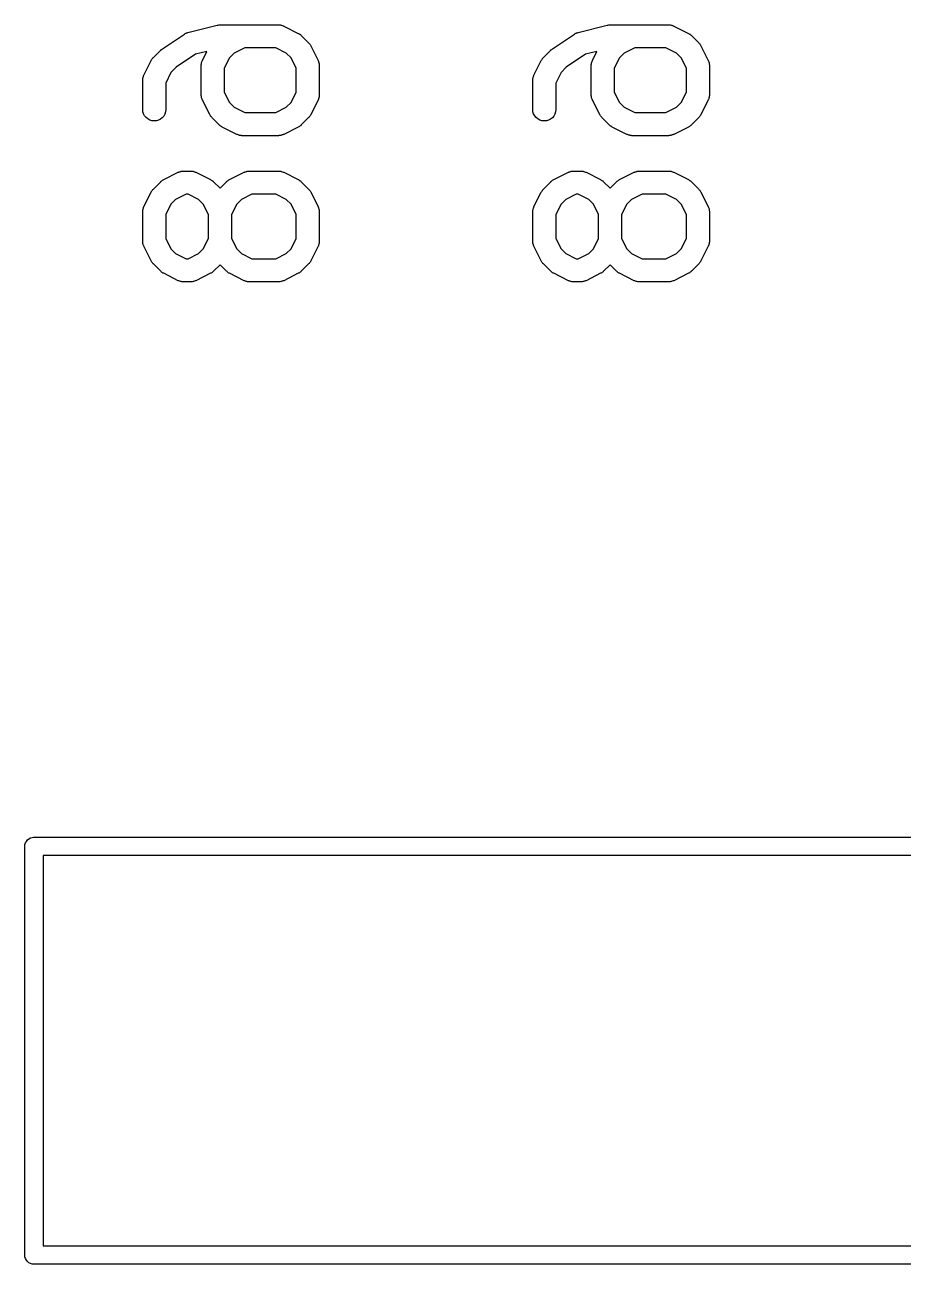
# Model space of a CAD drawing. Extents: x 94.5 to 145.5, y -143.6 to -114.4.
# Drawn here: x 94.49 to 100.21, y -143.63 to -135.56 of the extents above; entities that cross this region are included whole.
import ezdxf

# ---------------------------------------------------------------- set-up
doc = ezdxf.new("R2010")
doc.units = 0
doc.layers.add('BLACK', color=7, linetype='CONTINUOUS')

msp = doc.modelspace()

# ---------------------------------------------------------------- linework, layer by layer
at = {"layer": 'BLACK', "linetype": 'CONTINUOUS'}
for p, q in [((95.391, -135.717), (95.5339, -135.621)), ((95.5339, -135.621), (95.5347, -135.621)), ((95.5347, -135.621), (95.5392, -135.618)), ((95.5392, -135.618), (95.5435, -135.616)), ((95.5435, -135.616), (95.5457, -135.615)), ((95.5457, -135.615), (95.5478, -135.614)), ((95.5478, -135.614), (95.5526, -135.613)), ((95.5526, -135.613), (95.5573, -135.611)), ((95.5573, -135.611), (95.7478, -135.563)), ((95.7478, -135.563), (95.7488, -135.563)), ((95.7488, -135.563), (95.7501, -135.563)), ((95.7501, -135.563), (95.7514, -135.563)), ((95.7514, -135.563), (95.7574, -135.562)), ((95.7574, -135.562), (95.7633, -135.561)), ((95.7633, -135.561), (95.7646, -135.561)), ((95.7646, -135.561), (95.766, -135.561)), ((95.766, -135.561), (96.1469, -135.561)), ((96.1469, -135.561), (96.148, -135.561)), ((96.148, -135.561), (96.1501, -135.561)), ((96.1501, -135.561), (96.1524, -135.561)), ((96.1524, -135.561), (96.1574, -135.562)), ((96.1574, -135.562), (96.1625, -135.563)), ((96.1625, -135.563), (96.1646, -135.563)), ((96.1646, -135.563), (96.1668, -135.564)), ((96.1668, -135.564), (96.1716, -135.566)), ((96.1716, -135.566), (96.1765, -135.567)), ((96.1765, -135.567), (96.1784, -135.568)), ((96.1784, -135.568), (96.1804, -135.569)), ((96.1804, -135.569), (96.2757, -135.617)), ((96.2757, -135.617), (96.2766, -135.617)), ((96.2766, -135.617), (96.2802, -135.619)), ((96.2802, -135.619), (96.2839, -135.621)), ((96.2839, -135.621), (96.2863, -135.623)), ((96.2863, -135.623), (96.2889, -135.625)), ((96.2889, -135.625), (96.2919, -135.628)), ((96.2919, -135.628), (96.2952, -135.631)), ((96.2952, -135.631), (96.3428, -135.678)), ((97.931, -135.717), (98.0739, -135.621)), ((98.0739, -135.621), (98.0747, -135.621)), ((98.0747, -135.621), (98.0792, -135.618)), ((98.0792, -135.618), (98.0835, -135.616)), ((98.0835, -135.616), (98.0857, -135.615)), ((98.0857, -135.615), (98.0878, -135.614)), ((98.0878, -135.614), (98.0926, -135.613)), ((98.0926, -135.613), (98.0973, -135.611)), ((98.0973, -135.611), (98.2878, -135.563)), ((98.2878, -135.563), (98.2888, -135.563)), ((98.2888, -135.563), (98.2901, -135.563)), ((98.2901, -135.563), (98.2914, -135.563)), ((98.2914, -135.563), (98.2974, -135.562)), ((98.2974, -135.562), (98.3033, -135.561)), ((98.3033, -135.561), (98.3046, -135.561)), ((98.3046, -135.561), (98.306, -135.561)), ((98.306, -135.561), (98.6869, -135.561)), ((98.6869, -135.561), (98.688, -135.561)), ((98.688, -135.561), (98.6901, -135.561)), ((98.6901, -135.561), (98.6924, -135.561)), ((98.6924, -135.561), (98.6974, -135.562)), ((98.6974, -135.562), (98.7025, -135.563)), ((98.7025, -135.563), (98.7046, -135.563)), ((98.7046, -135.563), (98.7068, -135.564)), ((98.7068, -135.564), (98.7116, -135.566)), ((98.7116, -135.566), (98.7164, -135.567)), ((98.7164, -135.567), (98.7184, -135.568)), ((98.7184, -135.568), (98.7204, -135.569)), ((98.7204, -135.569), (98.8157, -135.617)), ((98.8157, -135.617), (98.8166, -135.617)), ((98.8166, -135.617), (98.8202, -135.619)), ((98.8202, -135.619), (98.8239, -135.621)), ((98.8239, -135.621), (98.8263, -135.623)), ((98.8263, -135.623), (98.8289, -135.625)), ((98.8289, -135.625), (98.8319, -135.628)), ((98.8319, -135.628), (98.8352, -135.631)), ((98.8352, -135.631), (98.8828, -135.678)), ((95.3857, -135.721), (95.391, -135.717)), ((95.9265, -135.711), (95.858, -135.745)), ((96.1292, -135.711), (95.9265, -135.711)), ((96.1977, -135.745), (96.1292, -135.711)), ((96.3428, -135.678), (96.3435, -135.679)), ((96.3435, -135.679), (96.3462, -135.682)), ((96.3462, -135.682), (96.3491, -135.685)), ((96.3491, -135.685), (96.3507, -135.688)), ((96.3507, -135.688), (96.3527, -135.69)), ((96.3527, -135.69), (96.3546, -135.694)), ((96.3546, -135.694), (96.3568, -135.698)), ((96.3568, -135.698), (96.4045, -135.793)), ((97.9257, -135.721), (97.931, -135.717)), ((98.4665, -135.711), (98.398, -135.745)), ((98.6692, -135.711), (98.4665, -135.711)), ((98.7377, -135.745), (98.6692, -135.711)), ((98.8828, -135.678), (98.8835, -135.679)), ((98.8835, -135.679), (98.8862, -135.682)), ((98.8862, -135.682), (98.8891, -135.685)), ((98.8891, -135.685), (98.8907, -135.688)), ((98.8907, -135.688), (98.8927, -135.69)), ((98.8927, -135.69), (98.8946, -135.694)), ((98.8946, -135.694), (98.8968, -135.698)), ((98.8968, -135.698), (98.9445, -135.793)), ((95.2703, -135.888), (95.3179, -135.793)), ((95.3179, -135.793), (95.3184, -135.792)), ((95.3184, -135.792), (95.3207, -135.789)), ((95.3207, -135.789), (95.3227, -135.785)), ((95.3227, -135.785), (95.3247, -135.782)), ((95.3247, -135.782), (95.3264, -135.78)), ((95.3264, -135.78), (95.3293, -135.777)), ((95.3293, -135.777), (95.332, -135.774)), ((95.332, -135.774), (95.3796, -135.726)), ((95.3796, -135.726), (95.3797, -135.726)), ((95.3797, -135.726), (95.3803, -135.725)), ((95.3797, -135.726), (95.3797, -135.726)), ((95.3797, -135.726), (95.3797, -135.726)), ((95.3803, -135.725), (95.3857, -135.721)), ((95.6063, -135.753), (95.4804, -135.837)), ((95.6804, -135.735), (95.6063, -135.753)), ((95.6478, -135.802), (95.6494, -135.797)), ((95.6494, -135.797), (95.6505, -135.795)), ((95.6505, -135.795), (95.6513, -135.793)), ((95.6513, -135.793), (95.6804, -135.735)), ((95.8276, -135.776), (95.7933, -135.844)), ((95.858, -135.745), (95.8276, -135.776)), ((96.2281, -135.776), (96.1977, -135.745)), ((96.2624, -135.844), (96.2281, -135.776)), ((96.4045, -135.793), (96.4049, -135.794)), ((96.4049, -135.794), (96.4057, -135.796)), ((96.4057, -135.796), (96.4067, -135.798)), ((96.4067, -135.798), (96.4082, -135.803)), ((97.8103, -135.888), (97.8579, -135.793)), ((97.8579, -135.793), (97.8584, -135.792)), ((97.8584, -135.792), (97.8607, -135.789)), ((97.8607, -135.789), (97.8627, -135.785)), ((97.8627, -135.785), (97.8647, -135.782)), ((97.8647, -135.782), (97.8664, -135.78)), ((97.8664, -135.78), (97.8693, -135.777)), ((97.8693, -135.777), (97.872, -135.774)), ((97.872, -135.774), (97.9196, -135.726)), ((97.9196, -135.726), (97.9197, -135.726)), ((97.9197, -135.726), (97.9203, -135.725)), ((97.9197, -135.726), (97.9197, -135.726)), ((97.9197, -135.726), (97.9197, -135.726)), ((97.9203, -135.725), (97.9257, -135.721)), ((98.1463, -135.753), (98.0204, -135.837)), ((98.2204, -135.735), (98.1463, -135.753)), ((98.1878, -135.802), (98.1894, -135.797)), ((98.1894, -135.797), (98.1905, -135.795)), ((98.1905, -135.795), (98.1913, -135.793)), ((98.1913, -135.793), (98.2204, -135.735)), ((98.3676, -135.776), (98.3333, -135.844)), ((98.398, -135.745), (98.3676, -135.776)), ((98.7681, -135.776), (98.7377, -135.745)), ((98.8024, -135.844), (98.7681, -135.776)), ((98.9445, -135.793), (98.9449, -135.794)), ((98.9449, -135.794), (98.9457, -135.796)), ((98.9457, -135.796), (98.9467, -135.798)), ((98.9467, -135.798), (98.9482, -135.803)), ((95.4466, -135.871), (95.4124, -135.94)), ((95.4804, -135.837), (95.4466, -135.871)), ((95.6433, -135.826), (95.6436, -135.823)), ((95.6433, -135.827), (95.6433, -135.826)), ((95.6433, -136.017), (95.6433, -135.827)), ((95.6435, -135.821), (95.6444, -135.816)), ((95.6436, -135.823), (95.6435, -135.821)), ((95.6444, -135.816), (95.645, -135.811)), ((95.645, -135.811), (95.6456, -135.809)), ((95.6456, -135.809), (95.646, -135.807)), ((95.646, -135.807), (95.6478, -135.802)), ((95.7933, -135.844), (95.7933, -135.999)), ((96.2624, -135.999), (96.2624, -135.844)), ((96.4082, -135.803), (96.41, -135.808)), ((96.41, -135.808), (96.4103, -135.81)), ((96.4103, -135.81), (96.411, -135.812)), ((96.411, -135.812), (96.4115, -135.817)), ((96.4115, -135.817), (96.4123, -135.822)), ((96.4123, -135.822), (96.4122, -135.824)), ((96.4122, -135.824), (96.4124, -135.827)), ((96.4124, -135.827), (96.4124, -136.017)), ((97.9866, -135.871), (97.9524, -135.94)), ((98.0204, -135.837), (97.9866, -135.871)), ((98.1833, -135.826), (98.1836, -135.823)), ((98.1833, -135.827), (98.1833, -135.826)), ((98.1833, -136.017), (98.1833, -135.827)), ((98.1835, -135.821), (98.1844, -135.816)), ((98.1836, -135.823), (98.1835, -135.821)), ((98.1844, -135.816), (98.185, -135.811)), ((98.185, -135.811), (98.1856, -135.809)), ((98.1856, -135.809), (98.186, -135.807)), ((98.186, -135.807), (98.1878, -135.802)), ((98.3333, -135.844), (98.3333, -135.999)), ((98.8024, -135.999), (98.8024, -135.844)), ((98.9482, -135.803), (98.95, -135.808)), ((98.95, -135.808), (98.9503, -135.81)), ((98.9503, -135.81), (98.951, -135.812)), ((98.951, -135.812), (98.9515, -135.817)), ((98.9515, -135.817), (98.9523, -135.822)), ((98.9523, -135.822), (98.9522, -135.824)), ((98.9522, -135.824), (98.9524, -135.827)), ((98.9524, -135.827), (98.9524, -136.017)), ((95.2624, -135.921), (95.2626, -135.919)), ((95.2624, -135.922), (95.2624, -135.921)), ((95.2624, -136.112), (95.2624, -135.922)), ((95.2626, -135.916), (95.2634, -135.911)), ((95.2626, -135.919), (95.2626, -135.916)), ((95.2634, -135.911), (95.264, -135.906)), ((95.264, -135.906), (95.2647, -135.904)), ((95.2647, -135.904), (95.2651, -135.902)), ((95.2651, -135.902), (95.2669, -135.897)), ((95.2669, -135.897), (95.2684, -135.892)), ((95.2684, -135.892), (95.2695, -135.89)), ((95.2695, -135.89), (95.2703, -135.888)), ((95.4124, -135.94), (95.4124, -136.112)), ((97.8024, -135.921), (97.8026, -135.919)), ((97.8024, -135.922), (97.8024, -135.921)), ((97.8024, -136.112), (97.8024, -135.922)), ((97.8026, -135.916), (97.8034, -135.911)), ((97.8026, -135.919), (97.8026, -135.916)), ((97.8034, -135.911), (97.804, -135.906)), ((97.804, -135.906), (97.8047, -135.904)), ((97.8047, -135.904), (97.8051, -135.902)), ((97.8051, -135.902), (97.8069, -135.897)), ((97.8069, -135.897), (97.8084, -135.892)), ((97.8084, -135.892), (97.8095, -135.89)), ((97.8095, -135.89), (97.8103, -135.888)), ((97.9524, -135.94), (97.9524, -136.112)), ((95.6435, -136.019), (95.6433, -136.017)), ((95.6435, -136.021), (95.6435, -136.019)), ((95.6443, -136.027), (95.6435, -136.021)), ((95.6448, -136.032), (95.6443, -136.027)), ((95.6454, -136.034), (95.6448, -136.032)), ((95.6457, -136.036), (95.6454, -136.034)), ((95.6475, -136.041), (95.6457, -136.036)), ((95.649, -136.046), (95.6475, -136.041)), ((95.7933, -135.999), (95.8276, -136.068)), ((96.2281, -136.068), (96.2624, -135.999)), ((96.4079, -136.042), (96.4063, -136.047)), ((96.4097, -136.037), (96.4079, -136.042)), ((96.4101, -136.035), (96.4097, -136.037)), ((96.4107, -136.033), (96.4101, -136.035)), ((96.4113, -136.028), (96.4107, -136.033)), ((96.4122, -136.022), (96.4113, -136.028)), ((96.4124, -136.018), (96.4121, -136.02)), ((96.4121, -136.02), (96.4122, -136.022)), ((96.4124, -136.017), (96.4124, -136.018)), ((98.1835, -136.019), (98.1833, -136.017)), ((98.1835, -136.021), (98.1835, -136.019)), ((98.1843, -136.027), (98.1835, -136.021)), ((98.1848, -136.032), (98.1843, -136.027)), ((98.1854, -136.034), (98.1848, -136.032)), ((98.1857, -136.036), (98.1854, -136.034)), ((98.1875, -136.041), (98.1857, -136.036)), ((98.189, -136.046), (98.1875, -136.041)), ((98.3333, -135.999), (98.3676, -136.068)), ((98.7681, -136.068), (98.8024, -135.999)), ((98.9479, -136.042), (98.9463, -136.047)), ((98.9497, -136.037), (98.9479, -136.042)), ((98.9501, -136.035), (98.9497, -136.037)), ((98.9507, -136.033), (98.9501, -136.035)), ((98.9513, -136.028), (98.9507, -136.033)), ((98.9522, -136.022), (98.9513, -136.028)), ((98.9524, -136.018), (98.9521, -136.02)), ((98.9521, -136.02), (98.9522, -136.022)), ((98.9524, -136.017), (98.9524, -136.018)), ((95.2638, -136.127), (95.2624, -136.112)), ((95.4124, -136.113), (95.4107, -136.128)), ((95.4124, -136.112), (95.4124, -136.113)), ((95.65, -136.048), (95.649, -136.046)), ((95.6508, -136.05), (95.65, -136.048)), ((95.6513, -136.051), (95.6508, -136.05)), ((95.6989, -136.146), (95.6513, -136.051)), ((95.8276, -136.068), (95.858, -136.098)), ((95.858, -136.098), (95.9265, -136.133)), ((96.1292, -136.133), (96.1977, -136.098)), ((96.1977, -136.098), (96.2281, -136.068)), ((96.4045, -136.051), (96.3568, -136.146)), ((96.4053, -136.049), (96.4045, -136.051)), ((96.4063, -136.047), (96.4053, -136.049)), ((97.8038, -136.127), (97.8024, -136.112)), ((97.9524, -136.113), (97.9507, -136.128)), ((97.9524, -136.112), (97.9524, -136.113)), ((98.19, -136.048), (98.189, -136.046)), ((98.1908, -136.05), (98.19, -136.048)), ((98.1913, -136.051), (98.1908, -136.05)), ((98.2389, -136.146), (98.1913, -136.051)), ((98.3676, -136.068), (98.398, -136.098)), ((98.398, -136.098), (98.4665, -136.133)), ((98.6692, -136.133), (98.7377, -136.098)), ((98.7377, -136.098), (98.7681, -136.068)), ((98.9445, -136.051), (98.8968, -136.146)), ((98.9453, -136.049), (98.9445, -136.051)), ((98.9463, -136.047), (98.9453, -136.049)), ((95.268, -136.141), (95.2638, -136.127)), ((95.2749, -136.154), (95.268, -136.141)), ((95.2842, -136.165), (95.2749, -136.154)), ((95.2954, -136.174), (95.2842, -136.165)), ((95.3083, -136.181), (95.2954, -136.174)), ((95.3223, -136.186), (95.3083, -136.181)), ((95.3369, -136.187), (95.3223, -136.186)), ((95.3514, -136.186), (95.3369, -136.187)), ((95.3655, -136.182), (95.3514, -136.186)), ((95.3784, -136.175), (95.3655, -136.182)), ((95.3899, -136.166), (95.3784, -136.175)), ((95.3993, -136.155), (95.3899, -136.166)), ((95.4063, -136.142), (95.3993, -136.155)), ((95.4107, -136.128), (95.4063, -136.142)), ((95.7011, -136.149), (95.6989, -136.146)), ((95.7031, -136.153), (95.7011, -136.149)), ((95.705, -136.156), (95.7031, -136.153)), ((95.7067, -136.158), (95.705, -136.156)), ((95.7096, -136.161), (95.7067, -136.158)), ((95.7122, -136.165), (95.7096, -136.161)), ((95.7129, -136.165), (95.7122, -136.165)), ((95.7605, -136.213), (95.7129, -136.165)), ((95.9265, -136.133), (96.1292, -136.133)), ((96.3428, -136.165), (96.2952, -136.213)), ((96.3455, -136.162), (96.3428, -136.165)), ((96.3484, -136.159), (96.3455, -136.162)), ((96.3501, -136.156), (96.3484, -136.159)), ((96.3521, -136.154), (96.3501, -136.156)), ((96.3541, -136.15), (96.3521, -136.154)), ((96.3564, -136.147), (96.3541, -136.15)), ((96.3568, -136.146), (96.3564, -136.147)), ((97.808, -136.141), (97.8038, -136.127)), ((97.8149, -136.154), (97.808, -136.141)), ((97.8242, -136.165), (97.8149, -136.154)), ((97.8354, -136.174), (97.8242, -136.165)), ((97.8483, -136.181), (97.8354, -136.174)), ((97.8623, -136.186), (97.8483, -136.181)), ((97.8769, -136.187), (97.8623, -136.186)), ((97.8914, -136.186), (97.8769, -136.187)), ((97.9055, -136.182), (97.8914, -136.186)), ((97.9184, -136.175), (97.9055, -136.182)), ((97.9299, -136.166), (97.9184, -136.175)), ((97.9393, -136.155), (97.9299, -136.166)), ((97.9463, -136.142), (97.9393, -136.155)), ((97.9507, -136.128), (97.9463, -136.142)), ((98.2411, -136.149), (98.2389, -136.146)), ((98.2431, -136.153), (98.2411, -136.149)), ((98.245, -136.156), (98.2431, -136.153)), ((98.2467, -136.158), (98.245, -136.156)), ((98.2496, -136.161), (98.2467, -136.158)), ((98.2522, -136.165), (98.2496, -136.161)), ((98.2529, -136.165), (98.2522, -136.165)), ((98.3005, -136.213), (98.2529, -136.165)), ((98.4665, -136.133), (98.6692, -136.133)), ((98.8828, -136.165), (98.8352, -136.213)), ((98.8855, -136.162), (98.8828, -136.165)), ((98.8884, -136.159), (98.8855, -136.162)), ((98.8901, -136.156), (98.8884, -136.159)), ((98.8921, -136.154), (98.8901, -136.156)), ((98.8941, -136.15), (98.8921, -136.154)), ((98.8964, -136.147), (98.8941, -136.15)), ((98.8968, -136.146), (98.8964, -136.147)), ((95.7638, -136.216), (95.7605, -136.213)), ((95.7668, -136.219), (95.7638, -136.216)), ((95.7694, -136.22), (95.7668, -136.219)), ((95.7718, -136.222), (95.7694, -136.22)), ((95.7756, -136.224), (95.7718, -136.222)), ((95.7791, -136.227), (95.7756, -136.224)), ((95.78, -136.227), (95.7791, -136.227)), ((95.8753, -136.275), (95.78, -136.227)), ((95.8773, -136.275), (95.8753, -136.275)), ((95.8793, -136.276), (95.8773, -136.275)), ((95.8841, -136.278), (95.8793, -136.276)), ((95.8889, -136.28), (95.8841, -136.278)), ((95.8911, -136.28), (95.8889, -136.28)), ((95.8932, -136.281), (95.8911, -136.28)), ((95.8983, -136.281), (95.8932, -136.281)), ((95.9034, -136.282), (95.8983, -136.281)), ((95.9056, -136.282), (95.9034, -136.282)), ((95.9078, -136.283), (95.9056, -136.282)), ((95.9088, -136.283), (95.9078, -136.283)), ((96.1469, -136.283), (95.9088, -136.283)), ((96.1491, -136.282), (96.1469, -136.283)), ((96.1513, -136.282), (96.1491, -136.282)), ((96.1564, -136.282), (96.1513, -136.282)), ((96.1615, -136.281), (96.1564, -136.282)), ((96.1636, -136.28), (96.1615, -136.281)), ((96.1658, -136.28), (96.1636, -136.28)), ((96.1706, -136.278), (96.1658, -136.28)), ((96.1755, -136.277), (96.1706, -136.278)), ((96.1774, -136.276), (96.1755, -136.277)), ((96.1795, -136.275), (96.1774, -136.276)), ((96.1804, -136.275), (96.1795, -136.275)), ((96.2757, -136.227), (96.1804, -136.275)), ((96.2793, -136.225), (96.2757, -136.227)), ((96.283, -136.223), (96.2793, -136.225)), ((96.2854, -136.221), (96.283, -136.223)), ((96.2881, -136.219), (96.2854, -136.221)), ((96.2911, -136.216), (96.2881, -136.219)), ((96.2944, -136.214), (96.2911, -136.216)), ((96.2952, -136.213), (96.2944, -136.214)), ((98.3038, -136.216), (98.3005, -136.213)), ((98.3068, -136.219), (98.3038, -136.216)), ((98.3094, -136.22), (98.3068, -136.219)), ((98.3118, -136.222), (98.3094, -136.22)), ((98.3156, -136.224), (98.3118, -136.222)), ((98.3191, -136.227), (98.3156, -136.224)), ((98.32, -136.227), (98.3191, -136.227)), ((98.4153, -136.275), (98.32, -136.227)), ((98.4173, -136.275), (98.4153, -136.275)), ((98.4193, -136.276), (98.4173, -136.275)), ((98.4241, -136.278), (98.4193, -136.276)), ((98.4289, -136.28), (98.4241, -136.278)), ((98.4311, -136.28), (98.4289, -136.28)), ((98.4332, -136.281), (98.4311, -136.28)), ((98.4383, -136.281), (98.4332, -136.281)), ((98.4434, -136.282), (98.4383, -136.281)), ((98.4456, -136.282), (98.4434, -136.282)), ((98.4478, -136.283), (98.4456, -136.282)), ((98.4488, -136.283), (98.4478, -136.283)), ((98.6869, -136.283), (98.4488, -136.283)), ((98.6891, -136.282), (98.6869, -136.283)), ((98.6913, -136.282), (98.6891, -136.282)), ((98.6964, -136.282), (98.6913, -136.282)), ((98.7015, -136.281), (98.6964, -136.282)), ((98.7036, -136.28), (98.7015, -136.281)), ((98.7058, -136.28), (98.7036, -136.28)), ((98.7106, -136.278), (98.7058, -136.28)), ((98.7155, -136.277), (98.7106, -136.278)), ((98.7174, -136.276), (98.7155, -136.277)), ((98.7195, -136.275), (98.7174, -136.276)), ((98.7204, -136.275), (98.7195, -136.275)), ((98.8157, -136.227), (98.7204, -136.275)), ((98.8193, -136.225), (98.8157, -136.227)), ((98.823, -136.223), (98.8193, -136.225)), ((98.8254, -136.221), (98.823, -136.223)), ((98.8281, -136.219), (98.8254, -136.221)), ((98.8311, -136.216), (98.8281, -136.219)), ((98.8344, -136.214), (98.8311, -136.216)), ((98.8352, -136.213), (98.8344, -136.214)), ((95.3991, -136.569), (95.4943, -136.521)), ((95.4943, -136.521), (95.4953, -136.521)), ((95.4953, -136.521), (95.4973, -136.52)), ((95.4973, -136.52), (95.4993, -136.519)), ((95.4993, -136.519), (95.5042, -136.518)), ((95.5042, -136.518), (95.509, -136.516)), ((95.509, -136.516), (95.5112, -136.516)), ((95.5112, -136.516), (95.5133, -136.515)), ((95.5133, -136.515), (95.5184, -136.514)), ((95.5184, -136.514), (95.5235, -136.514)), ((95.5235, -136.514), (95.5257, -136.514)), ((95.5257, -136.514), (95.5279, -136.513)), ((95.5279, -136.513), (95.5755, -136.513)), ((95.5755, -136.513), (95.5765, -136.513)), ((95.5765, -136.513), (95.5787, -136.514)), ((95.5787, -136.514), (95.5809, -136.514)), ((95.5809, -136.514), (95.586, -136.515)), ((95.586, -136.515), (95.5911, -136.515)), ((95.5911, -136.515), (95.5932, -136.516)), ((95.5932, -136.516), (95.5953, -136.516)), ((95.5953, -136.516), (95.6001, -136.518)), ((95.6001, -136.518), (95.605, -136.52)), ((95.605, -136.52), (95.607, -136.521)), ((95.607, -136.521), (95.609, -136.521)), ((95.609, -136.521), (95.7043, -136.569)), ((95.8276, -136.569), (95.9229, -136.521)), ((95.9229, -136.521), (95.9238, -136.521)), ((95.9238, -136.521), (95.9259, -136.52)), ((95.9259, -136.52), (95.9278, -136.519)), ((95.9278, -136.519), (95.9328, -136.518)), ((95.9328, -136.518), (95.9376, -136.516)), ((95.9376, -136.516), (95.9397, -136.516)), ((95.9397, -136.516), (95.9419, -136.515)), ((95.9419, -136.515), (95.947, -136.514)), ((95.947, -136.514), (95.952, -136.514)), ((95.952, -136.514), (95.9542, -136.514)), ((95.9542, -136.514), (95.9564, -136.513)), ((95.9564, -136.513), (96.1469, -136.513)), ((96.1469, -136.513), (96.148, -136.513)), ((96.148, -136.513), (96.1501, -136.514)), ((96.1501, -136.514), (96.1524, -136.514)), ((96.1524, -136.514), (96.1574, -136.515)), ((96.1574, -136.515), (96.1625, -136.515)), ((96.1625, -136.515), (96.1646, -136.516)), ((96.1646, -136.516), (96.1668, -136.516)), ((96.1668, -136.516), (96.1716, -136.518)), ((96.1716, -136.518), (96.1765, -136.52)), ((96.1765, -136.52), (96.1784, -136.521)), ((96.1784, -136.521), (96.1804, -136.521)), ((96.1804, -136.521), (96.2757, -136.569)), ((97.9391, -136.569), (98.0343, -136.521)), ((98.0343, -136.521), (98.0353, -136.521)), ((98.0353, -136.521), (98.0373, -136.52)), ((98.0373, -136.52), (98.0393, -136.519)), ((98.0393, -136.519), (98.0442, -136.518)), ((98.0442, -136.518), (98.049, -136.516)), ((98.049, -136.516), (98.0512, -136.516)), ((98.0512, -136.516), (98.0533, -136.515)), ((98.0533, -136.515), (98.0584, -136.514)), ((98.0584, -136.514), (98.0635, -136.514)), ((98.0635, -136.514), (98.0657, -136.514)), ((98.0657, -136.514), (98.0679, -136.513)), ((98.0679, -136.513), (98.1155, -136.513)), ((98.1155, -136.513), (98.1165, -136.513)), ((98.1165, -136.513), (98.1187, -136.514)), ((98.1187, -136.514), (98.1209, -136.514)), ((98.1209, -136.514), (98.126, -136.515)), ((98.126, -136.515), (98.1311, -136.515)), ((98.1311, -136.515), (98.1332, -136.516)), ((98.1332, -136.516), (98.1353, -136.516)), ((98.1353, -136.516), (98.1401, -136.518)), ((98.1401, -136.518), (98.145, -136.52)), ((98.145, -136.52), (98.147, -136.521)), ((98.147, -136.521), (98.149, -136.521)), ((98.149, -136.521), (98.2443, -136.569)), ((98.3676, -136.569), (98.4629, -136.521)), ((98.4629, -136.521), (98.4638, -136.521)), ((98.4638, -136.521), (98.4659, -136.52)), ((98.4659, -136.52), (98.4678, -136.519)), ((98.4678, -136.519), (98.4728, -136.518)), ((98.4728, -136.518), (98.4776, -136.516)), ((98.4776, -136.516), (98.4797, -136.516)), ((98.4797, -136.516), (98.4819, -136.515)), ((98.4819, -136.515), (98.487, -136.514)), ((98.487, -136.514), (98.492, -136.514)), ((98.492, -136.514), (98.4942, -136.514)), ((98.4942, -136.514), (98.4964, -136.513)), ((98.4964, -136.513), (98.6869, -136.513)), ((98.6869, -136.513), (98.688, -136.513)), ((98.688, -136.513), (98.6901, -136.514)), ((98.6901, -136.514), (98.6924, -136.514)), ((98.6924, -136.514), (98.6974, -136.515)), ((98.6974, -136.515), (98.7025, -136.515)), ((98.7025, -136.515), (98.7046, -136.516)), ((98.7046, -136.516), (98.7068, -136.516)), ((98.7068, -136.516), (98.7116, -136.518)), ((98.7116, -136.518), (98.7164, -136.52)), ((98.7164, -136.52), (98.7184, -136.521)), ((98.7184, -136.521), (98.7204, -136.521)), ((98.7204, -136.521), (98.8157, -136.569)), ((95.332, -136.631), (95.3796, -136.583)), ((95.3796, -136.583), (95.3803, -136.582)), ((95.3803, -136.582), (95.3836, -136.58)), ((95.3836, -136.58), (95.3867, -136.577)), ((95.3867, -136.577), (95.3893, -136.575)), ((95.3893, -136.575), (95.3918, -136.573)), ((95.3918, -136.573), (95.3955, -136.571)), ((95.3955, -136.571), (95.3991, -136.569)), ((95.7043, -136.569), (95.7052, -136.569)), ((95.7052, -136.569), (95.7087, -136.572)), ((95.7087, -136.572), (95.7124, -136.574)), ((95.7124, -136.574), (95.7148, -136.576)), ((95.7148, -136.576), (95.7175, -136.577)), ((95.7175, -136.577), (95.7205, -136.58)), ((95.7205, -136.58), (95.7237, -136.583)), ((95.7237, -136.583), (95.766, -136.625)), ((95.766, -136.625), (95.8082, -136.583)), ((95.8082, -136.583), (95.8089, -136.582)), ((95.8089, -136.582), (95.8122, -136.58)), ((95.8122, -136.58), (95.8153, -136.577)), ((95.8153, -136.577), (95.8179, -136.575)), ((95.8179, -136.575), (95.8203, -136.573)), ((95.8203, -136.573), (95.8241, -136.571)), ((95.8241, -136.571), (95.8276, -136.569)), ((96.2757, -136.569), (96.2766, -136.569)), ((96.2766, -136.569), (96.2802, -136.572)), ((96.2802, -136.572), (96.2839, -136.574)), ((96.2839, -136.574), (96.2863, -136.576)), ((96.2863, -136.576), (96.2889, -136.577)), ((96.2889, -136.577), (96.2919, -136.58)), ((96.2919, -136.58), (96.2952, -136.583)), ((96.2952, -136.583), (96.3428, -136.631)), ((97.872, -136.631), (97.9196, -136.583)), ((97.9196, -136.583), (97.9203, -136.582)), ((97.9203, -136.582), (97.9236, -136.58)), ((97.9236, -136.58), (97.9267, -136.577)), ((97.9267, -136.577), (97.9293, -136.575)), ((97.9293, -136.575), (97.9318, -136.573)), ((97.9318, -136.573), (97.9355, -136.571)), ((97.9355, -136.571), (97.9391, -136.569)), ((98.2443, -136.569), (98.2452, -136.569)), ((98.2452, -136.569), (98.2487, -136.572)), ((98.2487, -136.572), (98.2524, -136.574)), ((98.2524, -136.574), (98.2548, -136.576)), ((98.2548, -136.576), (98.2575, -136.577)), ((98.2575, -136.577), (98.2605, -136.58)), ((98.2605, -136.58), (98.2637, -136.583)), ((98.2637, -136.583), (98.306, -136.625)), ((98.306, -136.625), (98.3482, -136.583)), ((98.3482, -136.583), (98.3489, -136.582)), ((98.3489, -136.582), (98.3522, -136.58)), ((98.3522, -136.58), (98.3553, -136.577)), ((98.3553, -136.577), (98.3579, -136.575)), ((98.3579, -136.575), (98.3603, -136.573)), ((98.3603, -136.573), (98.3641, -136.571)), ((98.3641, -136.571), (98.3676, -136.569)), ((98.8157, -136.569), (98.8166, -136.569)), ((98.8166, -136.569), (98.8202, -136.572)), ((98.8202, -136.572), (98.8239, -136.574)), ((98.8239, -136.574), (98.8263, -136.576)), ((98.8263, -136.576), (98.8289, -136.577)), ((98.8289, -136.577), (98.8319, -136.58)), ((98.8319, -136.58), (98.8352, -136.583)), ((98.8352, -136.583), (98.8828, -136.631)), ((95.2703, -136.745), (95.3179, -136.65)), ((95.3179, -136.65), (95.3184, -136.649)), ((95.3184, -136.649), (95.3207, -136.646)), ((95.3207, -136.646), (95.3227, -136.642)), ((95.3227, -136.642), (95.3247, -136.64)), ((95.3247, -136.64), (95.3264, -136.637)), ((95.3264, -136.637), (95.3293, -136.634)), ((95.3293, -136.634), (95.332, -136.631)), ((95.5456, -136.663), (95.477, -136.698)), ((95.5578, -136.663), (95.5456, -136.663)), ((95.6263, -136.698), (95.5578, -136.663)), ((95.9741, -136.663), (95.9056, -136.698)), ((96.1292, -136.663), (95.9741, -136.663)), ((96.1977, -136.698), (96.1292, -136.663)), ((96.3428, -136.631), (96.3435, -136.631)), ((96.3435, -136.631), (96.3462, -136.635)), ((96.3462, -136.635), (96.3491, -136.638)), ((96.3491, -136.638), (96.3507, -136.64)), ((96.3507, -136.64), (96.3527, -136.643)), ((96.3527, -136.643), (96.3546, -136.647)), ((96.3546, -136.647), (96.3568, -136.65)), ((96.3568, -136.65), (96.4045, -136.745)), ((97.8103, -136.745), (97.8579, -136.65)), ((97.8579, -136.65), (97.8584, -136.649)), ((97.8584, -136.649), (97.8607, -136.646)), ((97.8607, -136.646), (97.8627, -136.642)), ((97.8627, -136.642), (97.8647, -136.64)), ((97.8647, -136.64), (97.8664, -136.637)), ((97.8664, -136.637), (97.8693, -136.634)), ((97.8693, -136.634), (97.872, -136.631)), ((98.0856, -136.663), (98.017, -136.698)), ((98.0978, -136.663), (98.0856, -136.663)), ((98.1663, -136.698), (98.0978, -136.663)), ((98.5141, -136.663), (98.4456, -136.698)), ((98.6692, -136.663), (98.5141, -136.663)), ((98.7377, -136.698), (98.6692, -136.663)), ((98.8828, -136.631), (98.8835, -136.631)), ((98.8835, -136.631), (98.8862, -136.635)), ((98.8862, -136.635), (98.8891, -136.638)), ((98.8891, -136.638), (98.8907, -136.64)), ((98.8907, -136.64), (98.8927, -136.643)), ((98.8927, -136.643), (98.8946, -136.647)), ((98.8946, -136.647), (98.8968, -136.65)), ((98.8968, -136.65), (98.9445, -136.745)), ((95.2626, -136.774), (95.2634, -136.768)), ((95.2634, -136.768), (95.264, -136.763)), ((95.264, -136.763), (95.2647, -136.761)), ((95.2647, -136.761), (95.2651, -136.759)), ((95.2651, -136.759), (95.2669, -136.754)), ((95.2669, -136.754), (95.2684, -136.749)), ((95.2684, -136.749), (95.2695, -136.747)), ((95.2695, -136.747), (95.2703, -136.745)), ((95.4466, -136.728), (95.4124, -136.797)), ((95.477, -136.698), (95.4466, -136.728)), ((95.6567, -136.728), (95.6263, -136.698)), ((95.691, -136.797), (95.6567, -136.728)), ((95.8752, -136.728), (95.841, -136.797)), ((95.9056, -136.698), (95.8752, -136.728)), ((96.2281, -136.728), (96.1977, -136.698)), ((96.2624, -136.797), (96.2281, -136.728)), ((96.4045, -136.745), (96.4049, -136.746)), ((96.4049, -136.746), (96.4057, -136.748)), ((96.4057, -136.748), (96.4067, -136.75)), ((96.4067, -136.75), (96.4082, -136.755)), ((96.4082, -136.755), (96.41, -136.76)), ((96.41, -136.76), (96.4103, -136.762)), ((96.4103, -136.762), (96.411, -136.764)), ((96.411, -136.764), (96.4115, -136.769)), ((96.4115, -136.769), (96.4123, -136.775)), ((97.8026, -136.774), (97.8034, -136.768)), ((97.8034, -136.768), (97.804, -136.763)), ((97.804, -136.763), (97.8047, -136.761)), ((97.8047, -136.761), (97.8051, -136.759)), ((97.8051, -136.759), (97.8069, -136.754)), ((97.8069, -136.754), (97.8084, -136.749)), ((97.8084, -136.749), (97.8095, -136.747)), ((97.8095, -136.747), (97.8103, -136.745)), ((97.9866, -136.728), (97.9524, -136.797)), ((98.017, -136.698), (97.9866, -136.728)), ((98.1967, -136.728), (98.1663, -136.698)), ((98.231, -136.797), (98.1967, -136.728)), ((98.4152, -136.728), (98.381, -136.797)), ((98.4456, -136.698), (98.4152, -136.728)), ((98.7681, -136.728), (98.7377, -136.698)), ((98.8024, -136.797), (98.7681, -136.728)), ((98.9445, -136.745), (98.9449, -136.746)), ((98.9449, -136.746), (98.9457, -136.748)), ((98.9457, -136.748), (98.9467, -136.75)), ((98.9467, -136.75), (98.9482, -136.755)), ((98.9482, -136.755), (98.95, -136.76)), ((98.95, -136.76), (98.9503, -136.762)), ((98.9503, -136.762), (98.951, -136.764)), ((98.951, -136.764), (98.9515, -136.769)), ((98.9515, -136.769), (98.9523, -136.775)), ((95.2624, -136.778), (95.2626, -136.776)), ((95.2624, -136.779), (95.2624, -136.778)), ((95.2624, -136.969), (95.2624, -136.779)), ((95.2626, -136.776), (95.2626, -136.774)), ((95.4124, -136.797), (95.4124, -136.952)), ((95.691, -136.952), (95.691, -136.797)), ((95.841, -136.797), (95.841, -136.952)), ((96.2624, -136.952), (96.2624, -136.797)), ((96.4123, -136.775), (96.4122, -136.777)), ((96.4122, -136.777), (96.4124, -136.779)), ((96.4124, -136.779), (96.4124, -136.969)), ((97.8024, -136.778), (97.8026, -136.776)), ((97.8024, -136.779), (97.8024, -136.778)), ((97.8024, -136.969), (97.8024, -136.779)), ((97.8026, -136.776), (97.8026, -136.774)), ((97.9524, -136.797), (97.9524, -136.952)), ((98.231, -136.952), (98.231, -136.797)), ((98.381, -136.797), (98.381, -136.952)), ((98.8024, -136.952), (98.8024, -136.797)), ((98.9523, -136.775), (98.9522, -136.777)), ((98.9522, -136.777), (98.9524, -136.779)), ((98.9524, -136.779), (98.9524, -136.969)), ((95.2626, -136.972), (95.2624, -136.969)), ((95.2625, -136.974), (95.2626, -136.972)), ((95.2633, -136.979), (95.2625, -136.974)), ((95.2638, -136.984), (95.2633, -136.979)), ((95.2644, -136.986), (95.2638, -136.984)), ((95.2648, -136.988), (95.2644, -136.986)), ((95.2666, -136.993), (95.2648, -136.988)), ((95.268, -136.998), (95.2666, -136.993)), ((95.2691, -137), (95.268, -136.998)), ((95.2698, -137.002), (95.2691, -137)), ((95.2703, -137.003), (95.2698, -137.002)), ((95.3179, -137.098), (95.2703, -137.003)), ((95.4124, -136.952), (95.4466, -137.02)), ((95.6567, -137.02), (95.691, -136.952)), ((95.841, -136.952), (95.8752, -137.02)), ((96.2281, -137.02), (96.2624, -136.952)), ((96.4045, -137.003), (96.3568, -137.098)), ((96.4053, -137.001), (96.4045, -137.003)), ((96.4063, -136.999), (96.4053, -137.001)), ((96.4079, -136.994), (96.4063, -136.999)), ((96.4097, -136.989), (96.4079, -136.994)), ((96.4101, -136.987), (96.4097, -136.989)), ((96.4107, -136.985), (96.4101, -136.987)), ((96.4113, -136.98), (96.4107, -136.985)), ((96.4122, -136.975), (96.4113, -136.98)), ((96.4124, -136.97), (96.4121, -136.973)), ((96.4121, -136.973), (96.4122, -136.975)), ((96.4124, -136.969), (96.4124, -136.97)), ((97.8026, -136.972), (97.8024, -136.969)), ((97.8025, -136.974), (97.8026, -136.972)), ((97.8033, -136.979), (97.8025, -136.974)), ((97.8038, -136.984), (97.8033, -136.979)), ((97.8044, -136.986), (97.8038, -136.984)), ((97.8048, -136.988), (97.8044, -136.986)), ((97.8066, -136.993), (97.8048, -136.988)), ((97.808, -136.998), (97.8066, -136.993)), ((97.8091, -137), (97.808, -136.998)), ((97.8098, -137.002), (97.8091, -137)), ((97.8103, -137.003), (97.8098, -137.002)), ((97.8579, -137.098), (97.8103, -137.003)), ((97.9524, -136.952), (97.9866, -137.02)), ((98.1967, -137.02), (98.231, -136.952)), ((98.381, -136.952), (98.4152, -137.02)), ((98.7681, -137.02), (98.8024, -136.952)), ((98.9445, -137.003), (98.8968, -137.098)), ((98.9453, -137.001), (98.9445, -137.003)), ((98.9463, -136.999), (98.9453, -137.001)), ((98.9479, -136.994), (98.9463, -136.999)), ((98.9497, -136.989), (98.9479, -136.994)), ((98.9501, -136.987), (98.9497, -136.989)), ((98.9507, -136.985), (98.9501, -136.987)), ((98.9513, -136.98), (98.9507, -136.985)), ((98.9522, -136.975), (98.9513, -136.98)), ((98.9524, -136.97), (98.9521, -136.973)), ((98.9521, -136.973), (98.9522, -136.975)), ((98.9524, -136.969), (98.9524, -136.97)), ((95.4466, -137.02), (95.477, -137.051)), ((95.477, -137.051), (95.5456, -137.085)), ((95.5456, -137.085), (95.5578, -137.085)), ((95.5578, -137.085), (95.6263, -137.051)), ((95.6263, -137.051), (95.6567, -137.02)), ((95.8752, -137.02), (95.9056, -137.051)), ((95.9056, -137.051), (95.9741, -137.085)), ((95.9741, -137.085), (96.1292, -137.085)), ((96.1292, -137.085), (96.1977, -137.051)), ((96.1977, -137.051), (96.2281, -137.02)), ((97.9866, -137.02), (98.017, -137.051)), ((98.017, -137.051), (98.0856, -137.085)), ((98.0856, -137.085), (98.0978, -137.085)), ((98.0978, -137.085), (98.1663, -137.051)), ((98.1663, -137.051), (98.1967, -137.02)), ((98.4152, -137.02), (98.4456, -137.051)), ((98.4456, -137.051), (98.5141, -137.085)), ((98.5141, -137.085), (98.6692, -137.085)), ((98.6692, -137.085), (98.7377, -137.051)), ((98.7377, -137.051), (98.7681, -137.02)), ((95.3202, -137.102), (95.3179, -137.098)), ((95.3221, -137.106), (95.3202, -137.102)), ((95.324, -137.108), (95.3221, -137.106)), ((95.3257, -137.111), (95.324, -137.108)), ((95.3286, -137.114), (95.3257, -137.111)), ((95.3312, -137.117), (95.3286, -137.114)), ((95.332, -137.118), (95.3312, -137.117)), ((95.3796, -137.165), (95.332, -137.118)), ((95.3828, -137.168), (95.3796, -137.165)), ((95.3859, -137.171), (95.3828, -137.168)), ((95.3885, -137.173), (95.3859, -137.171)), ((95.7166, -137.172), (95.714, -137.173)), ((95.7197, -137.169), (95.7166, -137.172)), ((95.723, -137.166), (95.7197, -137.169)), ((95.7237, -137.165), (95.723, -137.166)), ((95.766, -137.123), (95.7237, -137.165)), ((95.8082, -137.165), (95.766, -137.123)), ((95.8114, -137.168), (95.8082, -137.165)), ((95.8144, -137.171), (95.8114, -137.168)), ((95.8171, -137.173), (95.8144, -137.171)), ((96.2881, -137.172), (96.2854, -137.173)), ((96.2911, -137.169), (96.2881, -137.172)), ((96.2944, -137.166), (96.2911, -137.169)), ((96.2952, -137.165), (96.2944, -137.166)), ((96.3428, -137.118), (96.2952, -137.165)), ((96.3455, -137.114), (96.3428, -137.118)), ((96.3484, -137.111), (96.3455, -137.114)), ((96.3501, -137.109), (96.3484, -137.111)), ((96.3521, -137.106), (96.3501, -137.109)), ((96.3541, -137.103), (96.3521, -137.106)), ((96.3564, -137.099), (96.3541, -137.103)), ((96.3568, -137.098), (96.3564, -137.099)), ((97.8602, -137.102), (97.8579, -137.098)), ((97.8621, -137.106), (97.8602, -137.102)), ((97.864, -137.108), (97.8621, -137.106)), ((97.8657, -137.111), (97.864, -137.108)), ((97.8686, -137.114), (97.8657, -137.111)), ((97.8712, -137.117), (97.8686, -137.114)), ((97.872, -137.118), (97.8712, -137.117)), ((97.9196, -137.165), (97.872, -137.118)), ((97.9228, -137.168), (97.9196, -137.165)), ((97.9259, -137.171), (97.9228, -137.168)), ((97.9285, -137.173), (97.9259, -137.171)), ((98.2566, -137.172), (98.254, -137.173)), ((98.2597, -137.169), (98.2566, -137.172)), ((98.263, -137.166), (98.2597, -137.169)), ((98.2637, -137.165), (98.263, -137.166)), ((98.306, -137.123), (98.2637, -137.165)), ((98.3482, -137.165), (98.306, -137.123)), ((98.3514, -137.168), (98.3482, -137.165)), ((98.3544, -137.171), (98.3514, -137.168)), ((98.3571, -137.173), (98.3544, -137.171)), ((98.8281, -137.172), (98.8254, -137.173)), ((98.8311, -137.169), (98.8281, -137.172)), ((98.8344, -137.166), (98.8311, -137.169)), ((98.8352, -137.165), (98.8344, -137.166)), ((98.8828, -137.118), (98.8352, -137.165)), ((98.8855, -137.114), (98.8828, -137.118)), ((98.8884, -137.111), (98.8855, -137.114)), ((98.8901, -137.109), (98.8884, -137.111)), ((98.8921, -137.106), (98.8901, -137.109)), ((98.8941, -137.103), (98.8921, -137.106)), ((98.8964, -137.099), (98.8941, -137.103)), ((98.8968, -137.098), (98.8964, -137.099)), ((95.3909, -137.175), (95.3885, -137.173)), ((95.3946, -137.177), (95.3909, -137.175)), ((95.3981, -137.179), (95.3946, -137.177)), ((95.3991, -137.179), (95.3981, -137.179)), ((95.4943, -137.227), (95.3991, -137.179)), ((95.4964, -137.228), (95.4943, -137.227)), ((95.4983, -137.229), (95.4964, -137.228)), ((95.5032, -137.23), (95.4983, -137.229)), ((95.508, -137.232), (95.5032, -137.23)), ((95.5102, -137.233), (95.508, -137.232)), ((95.5123, -137.233), (95.5102, -137.233)), ((95.5174, -137.234), (95.5123, -137.233)), ((95.5224, -137.235), (95.5174, -137.234)), ((95.5246, -137.235), (95.5224, -137.235)), ((95.5268, -137.235), (95.5246, -137.235)), ((95.5279, -137.235), (95.5268, -137.235)), ((95.5755, -137.235), (95.5279, -137.235)), ((95.5777, -137.235), (95.5755, -137.235)), ((95.5799, -137.235), (95.5777, -137.235)), ((95.5849, -137.234), (95.5799, -137.235)), ((95.59, -137.233), (95.5849, -137.234)), ((95.5922, -137.233), (95.59, -137.233)), ((95.5943, -137.232), (95.5922, -137.233)), ((95.5991, -137.231), (95.5943, -137.232)), ((95.6041, -137.229), (95.5991, -137.231)), ((95.606, -137.228), (95.6041, -137.229)), ((95.6081, -137.227), (95.606, -137.228)), ((95.609, -137.227), (95.6081, -137.227)), ((95.7043, -137.179), (95.609, -137.227)), ((95.7078, -137.177), (95.7043, -137.179)), ((95.7116, -137.175), (95.7078, -137.177)), ((95.714, -137.173), (95.7116, -137.175)), ((95.8195, -137.175), (95.8171, -137.173)), ((95.8232, -137.177), (95.8195, -137.175)), ((95.8267, -137.179), (95.8232, -137.177)), ((95.8276, -137.179), (95.8267, -137.179)), ((95.9229, -137.227), (95.8276, -137.179)), ((95.9249, -137.228), (95.9229, -137.227)), ((95.9269, -137.229), (95.9249, -137.228)), ((95.9318, -137.23), (95.9269, -137.229)), ((95.9366, -137.232), (95.9318, -137.23)), ((95.9387, -137.233), (95.9366, -137.232)), ((95.9408, -137.233), (95.9387, -137.233)), ((95.9459, -137.234), (95.9408, -137.233)), ((95.951, -137.235), (95.9459, -137.234)), ((95.9532, -137.235), (95.951, -137.235)), ((95.9554, -137.235), (95.9532, -137.235)), ((95.9564, -137.235), (95.9554, -137.235)), ((96.1469, -137.235), (95.9564, -137.235)), ((96.1491, -137.235), (96.1469, -137.235)), ((96.1513, -137.235), (96.1491, -137.235)), ((96.1564, -137.234), (96.1513, -137.235)), ((96.1615, -137.233), (96.1564, -137.234)), ((96.1636, -137.233), (96.1615, -137.233)), ((96.1658, -137.232), (96.1636, -137.233)), ((96.1706, -137.231), (96.1658, -137.232)), ((96.1755, -137.229), (96.1706, -137.231)), ((96.1774, -137.228), (96.1755, -137.229)), ((96.1795, -137.227), (96.1774, -137.228)), ((96.1804, -137.227), (96.1795, -137.227)), ((96.2757, -137.179), (96.1804, -137.227)), ((96.2793, -137.177), (96.2757, -137.179)), ((96.283, -137.175), (96.2793, -137.177)), ((96.2854, -137.173), (96.283, -137.175)), ((97.9309, -137.175), (97.9285, -137.173)), ((97.9346, -137.177), (97.9309, -137.175)), ((97.9381, -137.179), (97.9346, -137.177)), ((97.9391, -137.179), (97.9381, -137.179)), ((98.0343, -137.227), (97.9391, -137.179)), ((98.0364, -137.228), (98.0343, -137.227)), ((98.0383, -137.229), (98.0364, -137.228)), ((98.0432, -137.23), (98.0383, -137.229)), ((98.048, -137.232), (98.0432, -137.23)), ((98.0502, -137.233), (98.048, -137.232)), ((98.0523, -137.233), (98.0502, -137.233)), ((98.0574, -137.234), (98.0523, -137.233)), ((98.0624, -137.235), (98.0574, -137.234)), ((98.0646, -137.235), (98.0624, -137.235)), ((98.0668, -137.235), (98.0646, -137.235)), ((98.0679, -137.235), (98.0668, -137.235)), ((98.1155, -137.235), (98.0679, -137.235)), ((98.1177, -137.235), (98.1155, -137.235)), ((98.1199, -137.235), (98.1177, -137.235)), ((98.1249, -137.234), (98.1199, -137.235)), ((98.13, -137.233), (98.1249, -137.234)), ((98.1322, -137.233), (98.13, -137.233)), ((98.1343, -137.232), (98.1322, -137.233)), ((98.1391, -137.231), (98.1343, -137.232)), ((98.1441, -137.229), (98.1391, -137.231)), ((98.146, -137.228), (98.1441, -137.229)), ((98.1481, -137.227), (98.146, -137.228)), ((98.149, -137.227), (98.1481, -137.227)), ((98.2443, -137.179), (98.149, -137.227)), ((98.2478, -137.177), (98.2443, -137.179)), ((98.2516, -137.175), (98.2478, -137.177)), ((98.254, -137.173), (98.2516, -137.175)), ((98.3595, -137.175), (98.3571, -137.173)), ((98.3632, -137.177), (98.3595, -137.175)), ((98.3667, -137.179), (98.3632, -137.177)), ((98.3676, -137.179), (98.3667, -137.179)), ((98.4629, -137.227), (98.3676, -137.179)), ((98.4649, -137.228), (98.4629, -137.227)), ((98.4669, -137.229), (98.4649, -137.228)), ((98.4718, -137.23), (98.4669, -137.229)), ((98.4766, -137.232), (98.4718, -137.23)), ((98.4787, -137.233), (98.4766, -137.232)), ((98.4808, -137.233), (98.4787, -137.233)), ((98.4859, -137.234), (98.4808, -137.233)), ((98.491, -137.235), (98.4859, -137.234)), ((98.4932, -137.235), (98.491, -137.235)), ((98.4954, -137.235), (98.4932, -137.235)), ((98.4964, -137.235), (98.4954, -137.235)), ((98.6869, -137.235), (98.4964, -137.235)), ((98.6891, -137.235), (98.6869, -137.235)), ((98.6913, -137.235), (98.6891, -137.235)), ((98.6964, -137.234), (98.6913, -137.235)), ((98.7015, -137.233), (98.6964, -137.234)), ((98.7036, -137.233), (98.7015, -137.233)), ((98.7058, -137.232), (98.7036, -137.233)), ((98.7106, -137.231), (98.7058, -137.232)), ((98.7155, -137.229), (98.7106, -137.231)), ((98.7174, -137.228), (98.7155, -137.229)), ((98.7195, -137.227), (98.7174, -137.228)), ((98.7204, -137.227), (98.7195, -137.227)), ((98.8157, -137.179), (98.7204, -137.227)), ((98.8193, -137.177), (98.8157, -137.179)), ((98.823, -137.175), (98.8193, -137.177)), ((98.8254, -137.173), (98.823, -137.175)), ((94.4993, -140.887), (94.5049, -140.877)), ((94.5049, -140.877), (94.5124, -140.867)), ((94.5124, -140.867), (94.5215, -140.86)), ((94.5215, -140.86), (94.5319, -140.854)), ((94.5319, -140.854), (94.5432, -140.851)), ((94.5432, -140.851), (94.5521, -140.85)), ((94.5521, -140.85), (94.5521, -140.85)), ((94.5521, -140.85), (94.555, -140.85)), ((94.555, -140.85), (94.5579, -140.85)), ((94.5579, -140.85), (142.872, -140.85)), ((94.4947, -140.91), (94.4959, -140.898)), ((94.495, -140.913), (94.4947, -140.91)), ((94.495, -143.567), (94.495, -140.913)), ((94.4959, -140.898), (94.4993, -140.887)), ((94.615, -140.97), (94.615, -143.51)), ((142.815, -140.97), (94.615, -140.97)), ((94.615, -143.51), (142.815, -143.51)), ((94.4947, -143.57), (94.495, -143.567)), ((94.4959, -143.582), (94.4947, -143.57)), ((94.4993, -143.593), (94.4959, -143.582)), ((94.5049, -143.603), (94.4993, -143.593)), ((94.5124, -143.613), (94.5049, -143.603)), ((94.5215, -143.62), (94.5124, -143.613)), ((94.5319, -143.626), (94.5215, -143.62)), ((94.5432, -143.629), (94.5319, -143.626)), ((94.555, -143.63), (94.5432, -143.629)), ((94.5579, -143.63), (94.555, -143.63)), ((142.872, -143.63), (94.5579, -143.63))]:
    msp.add_line(p, q, dxfattribs=at)

doc.saveas('drawing.dxf')
